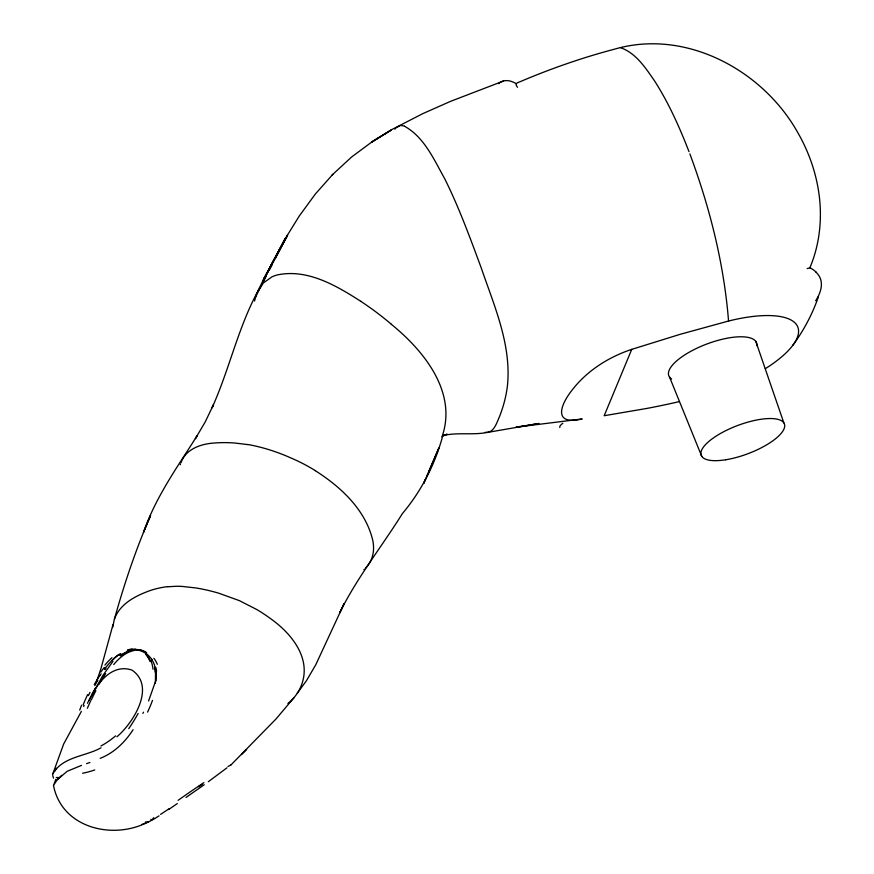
<?xml version="1.0" encoding="UTF-8"?>
<svg xmlns="http://www.w3.org/2000/svg" width="874" height="874" viewBox="0 0 874 874"><rect width="100%" height="100%" fill="white"/><g stroke="black" fill="none" stroke-linecap="round" stroke-linejoin="round"><path stroke-width="1.31" d="M52.615 774.397L63.693 743.96L81.38 711.36M112.68 627.434L114.374 619.24C124.217 583.974 135.885 549.123 150.579 515.562L143.445 532.495C155.572 497.251 177.367 467.011 197.076 435.842L195.372 438.661L205.15 422.055L213.464 404.738L212.054 407.808C229.141 370.052 237.662 329.094 257.273 292.309L263.293 283.034L271.858 276.894A104.672 49.742 40.2 0 1 277.397 274.917C307.528 268.558 336.403 285.678 360.776 301.312M155.659 681.01L148.558 701.014M155.397 683.129L155.55 671.767M254.542 301.071L254.782 299.935M254.924 299.378L257.196 292.473M113.008 624.604L100.827 669.003L96.348 682.179M180.284 464.76L180.492 464.127M442.222 437.732C434.389 465.634 421.082 491.385 402.433 513.541C381.698 546.72 357.105 577.572 339.713 612.772L344.203 603.486L315.776 664.743L306.61 680.442L297.302 693.257M55.816 779.302L53.532 785.376L57.247 779.739M114.374 619.24C119.399 604.852 133.624 596.866 147.05 591.709A142.44 73.066 27.2 0 1 167.808 586.607M818.435 296.69C812.47 314.083 803.719 330.47 792.838 345.274M180.94 462.859C185.747 448.646 201.807 443.555 215.419 442.954A137.513 70.095 28.6 0 1 234.669 443.009L247.812 444.593M441.927 437.055C457.714 392.339 423.879 350.747 391.301 324.276M83.696 706.465L84.112 705.427M52.68 774.113C62.469 756.491 85.171 756.655 101.023 747.805M765.34 368.675A91.027 31.737 -20.6 0 0 796.17 324.21A91.027 31.737 -20.6 0 0 728.555 321.031L680.343 334.261L631.749 349.36L604.185 415.718L646.76 408.453A391.869 136.639 -20.6 0 0 678.956 401.701M425.78 478.581L423.693 483.464L427.408 474.844M426.829 476.144L438.814 448.067L428.468 472.375M88.405 695.595L89.989 692.361M87.455 703.286L87.87 702.423M257.797 291.151L264.374 277.779M88.296 701.56L88.602 700.926M89.29 700.533L89.825 699.462M90.219 698.676L90.612 697.889M88.919 700.293C96.511 684.189 111.446 663.082 131.985 670.096C156.271 686.844 133.001 723.191 116.898 736.804M91.005 697.102L102.619 675.81L112.943 661.367M143.489 712.201L142.866 713.413M255.678 296.636L261.807 284.727M263.03 282.346L266.1 276.392M269.17 270.437L272.207 264.527M275.299 258.529L282.663 244.239M53.5 785.442C61.737 828.366 113.718 840.624 148.941 821.582M263.118 280.368L284.968 239.094L299.225 216.107L315.263 194.126L332.874 174.287M284.323 240.306L284.968 239.094L263.719 279.057L285.656 237.936M94.84 685.544L97.812 680.343M94.261 684.517L97.364 679.426M99.778 675.733L101.133 673.767M133.088 729.724C125.091 742.113 114.079 752.885 100.182 758.348M153.748 817.693L152.054 819.659A2.644 0.983 -59.4 0 1 151.224 819.899L150.852 819.309M104.989 669.56L105.907 668.348M104.498 669.178L105.426 667.976M294.014 697.649L276.097 718.887L230.725 765.198M112.134 660.416L113.773 658.843M241.486 754.612L246.632 749.553M332.076 175.029L351.588 157.025L373.034 141.085L392.12 129.407L422.874 113.609L450.514 101.362L503.544 81.009M61.584 775.369L57.313 779.663L67.222 771.261L81.522 765.395M289.021 702.62L291.14 700.708A163.241 83.751 27.2 0 0 302.459 682.179C310.314 656.33 290.321 632.536 270.459 618.574A89.104 45.71 27.2 0 0 256.923 609.604L239.268 600.591L218.609 593.151A120.776 61.956 27.2 0 0 195.984 587.962L182.415 586.443A93.769 48.103 27.2 0 0 176.002 586.29L167.928 586.749M498.639 83.664L499.6 82.899M287.896 703.526L288.464 703.078M208.373 781.673L227.022 767.776M204.254 784.721L186.031 797.438M119.126 655.15L120.918 653.916M118.7 654.823L120.514 653.61M177.313 803.545L168.649 809.543M159.079 815.857L156.752 817.299M227.972 766.465L230.791 765.056M442.342 436.344L447.215 434.17L442.976 435.58C457.299 432.138 472.2 435.219 486.643 432.564L538.93 423.497L516.01 427.189L582.171 418.963C553.526 425.583 559.546 406.192 571.64 390.667C586.618 370.969 608.424 357.095 631.749 349.36M142.156 824.357L148.143 821.921M89.924 762.467L86.581 763.658M127.331 650.322L127.943 650.125M147.455 822.183L145.423 821.986M807.161 268.58L809.805 267.925C819.124 246.064 822.063 221.788 819.517 198.234A185.332 165.099 22.6 0 0 797.678 132.411C762.685 70.007 685.434 28.383 614.433 49.195C599.335 53.161 584.389 57.706 569.608 62.742C553.504 68.238 537.586 74.312 521.909 80.943C519.123 82.473 513.355 82.779 517.506 87.28M131.843 649.251L135.328 649.043M134.104 649.721C141.555 649.721 148.722 654.047 152.404 660.482M485.256 432.302C493.886 433.46 496.661 422.798 499.491 416.636C503.468 406.476 506.33 395.856 507.51 384.986C511.399 344.454 494.236 305.911 481.399 268.362C470.168 238.056 459.09 207.575 444.648 178.613C434.017 159.68 424.349 137.24 404.553 126.26M620.474 47.644C636.261 53.139 645.853 68.369 654.921 81.457C668.905 103.471 679.601 127.385 689.007 151.661M315.252 470.66C340.969 487.004 365.507 509.761 372.783 540.405A99.505 50.725 28.6 0 1 373.067 553.592L372.892 554.422A104.05 53.041 28.6 0 1 365.889 567.75M669.539 377.055L701.746 456.348M755.824 341.439L783.847 422.885M151.486 659.138L152.262 660.613M152.895 661.356L153.332 662.252M53.456 778.111L52.768 775.511M153.54 662.7L154.337 664.753M689.859 153.89C709.83 207.608 723.989 263.806 728.555 321.02M154.556 665.42L155.124 667.507M154.698 667.463L154.862 668.162M154.971 667.67L155.102 668.348M155.419 668.96L155.539 669.702M360.776 301.333A146.57 69.549 40.2 0 1 391.334 324.243M394.884 129.199A64.971 17.163 75.2 0 1 395.638 128.096L399.942 125.648A110.845 29.301 74.9 0 1 404.542 126.217M559.841 427.473A88.635 10.696 -14.8 0 1 562.845 423.289M810.012 267.815A128.97 45.098 -20.9 0 1 816.043 272.054M499.557 82.724A143.445 41.788 75.9 0 1 516.086 83.609M815.923 272.109A129.199 45.044 -20.6 0 1 815.671 300.743M315.296 470.605A94.37 48.103 28.6 0 0 290.244 457.67L287.579 456.49A113.183 57.695 28.6 0 0 247.768 444.495M155.769 667.321A76.399 41.296 -57.8 0 1 156.588 670.882M154.676 668.621A72.236 40.117 -47 0 1 155.037 672.062M153.857 658.253A70.062 35.419 -62.5 0 1 157.32 664.284M145.707 654.298A73.438 32.196 -72.7 0 1 150.077 661.563M135.197 649.535A86.81 39.494 -69 0 1 146.471 652.594M127.986 649.819A83.445 38.303 -72.5 0 1 131.887 649.032M120.448 655.893A77.185 35.539 -72.6 0 1 127.134 651.993M113.751 658.635A79.829 38.904 -77.2 0 1 118.7 654.637M104.913 665.092A86.002 40.149 -75.2 0 1 111.959 657.685M100.827 672.04A86.799 35.43 -71.1 0 1 104.301 667.43M97.331 679.317A83.369 31.169 -69.4 0 1 99.756 675.613M91.726 695.125A72.149 25.958 -68.9 0 1 95.55 687.904M83.161 704.837A68.926 26.941 -70 0 1 87.651 694.601M79.72 710.081A79.075 24.756 -69.5 0 1 81.61 705.165M152.48 700.369A108.452 63.474 -43.6 0 1 147.564 712.091M138.147 713.446A106.639 54.439 -47.5 0 1 128.751 728.632M94.763 769.961A75.776 31.147 -35.6 0 1 82.571 773.261M58.624 777.51A85.51 10.127 -24.2 0 1 56.286 777.51M115.587 735.875A39.21 18.092 -36.8 0 1 100.958 745.992M155.791 669.528A74.235 38.86 -48.2 0 1 156.02 680.824M113.718 664.535A71.209 35.528 -78.6 0 1 134.028 650.54M55.062 770.868A38.959 1.628 -61.9 0 1 56.253 768.213M87.356 708.279A68.795 9.439 -66.8 0 1 90.656 700.872M91.333 699.932A70.051 16.934 -67.8 0 1 95.878 690.624M99.144 684.08A84.166 33.398 -71.8 0 1 105.699 673.636M105.732 667.55A82.713 39.122 -75.8 0 1 119.126 654.473M120.852 655.271A81.992 36.948 -73.2 0 1 146.734 653.053M146.133 654.276A74.749 35.069 -69.8 0 1 150.732 661.552M150.94 660.678A68.784 35.43 -56 0 1 153.026 669.244M364.414 569.192A104.05 53.041 28.6 0 1 363.901 569.651M199.021 786.141A46.541 0.568 -29.6 0 1 199.469 785.89M202.44 784.153A64.654 6.522 -32.6 0 1 198.78 786.775M178.11 800.322A61.409 3.103 -35.4 0 1 203.937 782.623M169.163 808.658A36.795 2.95 -35.3 0 1 160.597 814.371M156.501 817.54A30.044 3.059 -35.7 0 1 147.968 822.063M671.582 379.021A46.857 16.333 -20.6 0 1 705.329 344.585A46.857 16.333 -20.6 0 1 756.862 345.711M274.261 259.403L263.249 280.74L287.601 235.303L274.261 259.403M384.964 133.886L371.898 142.014L390.995 130.182L384.964 133.886M725.791 459.757A44.443 15.011 -20.7 0 0 784.481 424.229A44.443 15.011 -20.7 0 0 718.111 434.87A44.443 15.011 -20.7 0 0 725.791 459.757"/></g></svg>
